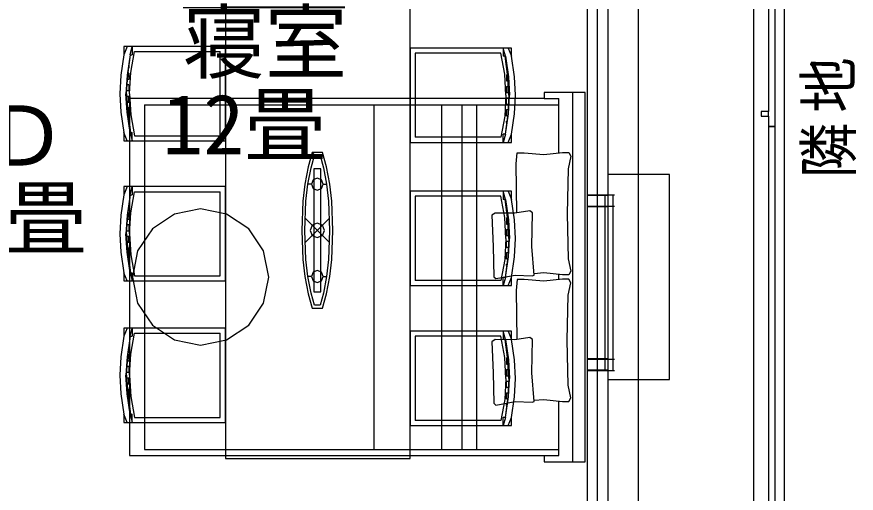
# Model space of a CAD drawing. Units: millimetres, scale not verified. Extents: x -8429 to 8779, y -6983 to 6633.
# Drawn here: x 4690 to 8779, y -2227 to 96 of the extents above; entities that cross this region are included whole.
import ezdxf
from ezdxf.enums import TextEntityAlignment as Align

# ---------------------------------------------------------------- set-up
doc = ezdxf.new("R2010")
doc.units = ezdxf.units.MM
doc.header["$LTSCALE"] = 100
for name, color, linetype in [('0-0_設備-家具1階', 7, 'Continuous'), ('0-1_間取り1階', 7, 'Continuous'), ('0-2_部屋名1階', 7, 'Continuous'), ('0-4_敷地1階', 7, 'Continuous'), ('0-5_三斜1階', 7, 'Continuous'), ('0-7_壁1階', 7, 'Continuous'), ('0-8_建具1階', 7, 'Continuous'), ('0-9_外構1階', 7, 'Continuous'), ('1-0_間取り2階', 7, 'Continuous'), ('1-1_部屋名2階', 7, 'Continuous'), ('1-3_壁2階', 7, 'Continuous'), ('1-4_建具2階', 7, 'Continuous'), ('1-6_設備-家具2階', 7, 'Continuous'), ('1-7_屋根2階', 5, 'Continuous')]:
    doc.layers.add(name, color=color, linetype=linetype)
doc.styles.add('ＭＳ ゴシック', font='')
doc.styles.get('ＭＳ ゴシック').set_extended_font_data('MS Gothic')

msp = doc.modelspace()

# ---------------------------------------------------------------- linework, layer by layer
at = {"layer": '0-0_設備-家具1階'}
for p, q in [((5228.4, -49.2), (5211.9, -89.2)), ((5241.9, -89.2), (5251.9, -49.2)), ((5251.9, -49.2), (5251.9, -89.2)), ((5263.9, -74.2), (5680.8, -74.2)), ((7069.9, -96.9), (7059.9, -56.9)), ((7059.9, -56.9), (7059.9, -96.9)), ((7083.3, -56.9), (7099.9, -96.9)), ((5241.9, -89.2), (5227.4, -189.2)), ((5230.6, -189.2), (5243.4, -89.2)), ((5243.4, -89.2), (5251.9, -89.2)), ((7068.4, -96.9), (7059.9, -96.9)), ((7081.1, -196.9), (7068.4, -96.9)), ((7069.9, -96.9), (7084.4, -196.9)), ((5236.1, -153.2), (5235.2, -153.2)), ((5236.1, -146.5), (5236.1, -153.2)), ((7075.6, -154.2), (7075.6, -160.9)), ((7075.6, -160.9), (7076.5, -160.9)), ((5227.4, -189.2), (5221.9, -279.2)), ((5225.1, -279.2), (5230.6, -189.2)), ((5236.1, -179.6), (5231.9, -179.6)), ((5236.1, -179.6), (5236.1, -209.6)), ((7075.6, -187.3), (7075.6, -217.3)), ((7075.6, -187.3), (7079.9, -187.3)), ((7086.6, -286.9), (7081.1, -196.9)), ((7084.4, -196.9), (7089.9, -286.9)), ((5236.1, -236), (5227.8, -236)), ((5236.1, -209.6), (5229.4, -209.6)), ((5236.1, -236), (5236.1, -266)), ((7075.6, -217.3), (7082.3, -217.3)), ((7075.6, -243.7), (7075.6, -273.7)), ((7075.6, -243.7), (7083.9, -243.7)), ((5227.4, -369.2), (5221.9, -279.2)), ((5225.1, -279.2), (5230.6, -369.2)), ((5236.1, -266), (5225.9, -266)), ((7075.6, -273.7), (7085.8, -273.7)), ((5236.1, -292.4), (5225.9, -292.4)), ((5236.1, -322.4), (5227.8, -322.4)), ((5236.1, -322.4), (5236.1, -292.4)), ((7075.6, -330.1), (7075.6, -300.1)), ((7075.6, -300.1), (7085.8, -300.1)), ((7086.6, -286.9), (7081.1, -376.9)), ((7084.4, -376.9), (7089.9, -286.9)), ((5236.1, -348.8), (5229.4, -348.8)), ((5236.1, -378.8), (5236.1, -348.8)), ((7075.6, -330.1), (7083.9, -330.1)), ((7075.6, -386.5), (7075.6, -356.5)), ((7075.6, -356.5), (7082.3, -356.5)), ((8352.1, -389.3), (8352.1, -365.3)), ((5241.9, -469.2), (5227.4, -369.2)), ((5230.6, -369.2), (5243.4, -469.2)), ((5236.1, -378.8), (5231.9, -378.8)), ((5236.1, -405.2), (5235.2, -405.2)), ((5236.1, -411.9), (5236.1, -405.2)), ((7081.1, -376.9), (7068.4, -476.9)), ((7069.9, -476.9), (7084.4, -376.9)), ((7075.6, -386.5), (7079.9, -386.5)), ((7075.6, -419.6), (7075.6, -412.9)), ((7075.6, -412.9), (7076.5, -412.9)), ((5228.4, -509.2), (5211.9, -469.2)), ((5241.9, -469.2), (5251.9, -509.2)), ((5243.4, -469.2), (5251.9, -469.2)), ((5251.9, -509.2), (5251.9, -469.2)), ((7069.9, -476.9), (7059.9, -516.9)), ((7059.9, -516.9), (7059.9, -476.9)), ((7068.4, -476.9), (7059.9, -476.9)), ((7083.3, -516.9), (7099.9, -476.9)), ((7047.8, -491.9), (6630.9, -491.9)), ((6140, -580.3), (6128.6, -565.3)), ((5228.4, -731.9), (5211.9, -771.9)), ((5241.9, -771.9), (5251.9, -731.9)), ((5251.9, -731.9), (5251.9, -771.9)), ((6124.8, -720.3), (6108.3, -720.3)), ((6182.8, -720.3), (6199.3, -720.3)), ((5241.9, -771.9), (5227.4, -871.9)), ((5230.6, -871.9), (5243.4, -771.9)), ((5243.4, -771.9), (5251.9, -771.9)), ((5263.9, -756.9), (5680.8, -756.9)), ((7069.9, -794.4), (7059.9, -754.4)), ((7059.9, -754.4), (7059.9, -794.4)), ((7083.3, -754.4), (7099.9, -794.4)), ((7068.4, -794.4), (7059.9, -794.4)), ((7081.1, -894.4), (7068.4, -794.4)), ((7069.9, -794.4), (7084.4, -894.4)), ((5236.1, -835.9), (5235.2, -835.9)), ((5236.1, -829.2), (5236.1, -835.9)), ((7075.6, -851.7), (7075.6, -858.4)), ((7075.6, -858.4), (7076.5, -858.4)), ((5227.4, -871.9), (5221.9, -961.9)), ((5225.1, -961.9), (5230.6, -871.9)), ((5236.1, -892.3), (5229.4, -892.3)), ((5236.1, -862.3), (5231.9, -862.3)), ((5236.1, -862.3), (5236.1, -892.3)), ((6211.8, -887.3), (6095.8, -1003.4)), ((6211.8, -1003.4), (6095.8, -887.3)), ((7075.6, -884.8), (7075.6, -914.8)), ((7075.6, -884.8), (7079.9, -884.8)), ((7086.6, -984.4), (7081.1, -894.4)), ((7084.4, -894.4), (7089.9, -984.4)), ((5236.1, -918.7), (5227.8, -918.7)), ((5236.1, -918.7), (5236.1, -948.7)), ((7075.6, -914.8), (7082.3, -914.8)), ((5227.4, -1051.9), (5221.9, -961.9)), ((5225.1, -961.9), (5230.6, -1051.9)), ((5236.1, -948.7), (5225.9, -948.7)), ((5236.1, -975.1), (5225.9, -975.1)), ((5236.1, -1005.1), (5236.1, -975.1)), ((7075.6, -941.2), (7075.6, -971.2)), ((7075.6, -941.2), (7083.9, -941.2)), ((7075.6, -971.2), (7085.8, -971.2)), ((5236.1, -1005.1), (5227.8, -1005.1)), ((7075.6, -1027.6), (7075.6, -997.6)), ((7075.6, -997.6), (7085.8, -997.6)), ((7086.6, -984.4), (7081.1, -1074.4)), ((7084.4, -1074.4), (7089.9, -984.4)), ((5241.9, -1151.9), (5227.4, -1051.9)), ((5236.1, -1031.5), (5229.4, -1031.5)), ((5230.6, -1051.9), (5243.4, -1151.9)), ((5236.1, -1061.5), (5231.9, -1061.5)), ((5236.1, -1061.5), (5236.1, -1031.5)), ((7075.6, -1027.6), (7083.9, -1027.6)), ((7075.6, -1084), (7075.6, -1054)), ((7075.6, -1054), (7082.3, -1054)), ((5236.1, -1087.9), (5235.2, -1087.9)), ((5236.1, -1094.6), (5236.1, -1087.9)), ((7081.1, -1074.4), (7068.4, -1174.4)), ((7069.9, -1174.4), (7084.4, -1074.4)), ((7075.6, -1084), (7079.9, -1084)), ((7075.6, -1117.1), (7075.6, -1110.4)), ((7075.6, -1110.4), (7076.5, -1110.4)), ((5228.4, -1191.9), (5211.9, -1151.9)), ((5241.9, -1151.9), (5251.9, -1191.9)), ((5243.4, -1151.9), (5251.9, -1151.9)), ((5251.9, -1191.9), (5251.9, -1151.9)), ((6124.8, -1170.3), (6108.3, -1170.3)), ((6182.8, -1170.3), (6199.3, -1170.3)), ((7069.9, -1174.4), (7059.9, -1214.4)), ((7059.9, -1214.4), (7059.9, -1174.4)), ((7068.4, -1174.4), (7059.9, -1174.4)), ((7083.3, -1214.4), (7099.9, -1174.4)), ((7047.8, -1189.4), (6630.9, -1189.4)), ((5228.4, -1421.9), (5211.9, -1461.9)), ((5241.9, -1461.9), (5251.9, -1421.9)), ((5251.9, -1421.9), (5251.9, -1461.9)), ((5241.9, -1461.9), (5227.4, -1561.9)), ((5230.6, -1561.9), (5243.4, -1461.9)), ((5243.4, -1461.9), (5251.9, -1461.9)), ((5263.9, -1446.9), (5680.8, -1446.9)), ((7069.9, -1476.9), (7059.9, -1436.9)), ((7059.9, -1436.9), (7059.9, -1476.9)), ((7083.3, -1436.9), (7099.9, -1476.9)), ((7068.4, -1476.9), (7059.9, -1476.9)), ((7081.1, -1576.9), (7068.4, -1476.9)), ((7069.9, -1476.9), (7084.4, -1576.9)), ((5236.1, -1552.3), (5231.9, -1552.3)), ((5236.1, -1525.9), (5235.2, -1525.9)), ((5236.1, -1519.2), (5236.1, -1525.9)), ((5236.1, -1552.3), (5236.1, -1582.3)), ((7075.6, -1534.2), (7075.6, -1540.9)), ((7075.6, -1540.9), (7076.5, -1540.9)), ((5227.4, -1561.9), (5221.9, -1651.9)), ((5225.1, -1651.9), (5230.6, -1561.9)), ((5236.1, -1582.3), (5229.4, -1582.3)), ((7075.6, -1567.3), (7075.6, -1597.3)), ((7075.6, -1567.3), (7079.9, -1567.3)), ((7086.6, -1666.9), (7081.1, -1576.9)), ((7084.4, -1576.9), (7089.9, -1666.9)), ((5236.1, -1608.7), (5227.8, -1608.7)), ((5236.1, -1608.7), (5236.1, -1638.7)), ((7075.6, -1597.3), (7082.3, -1597.3)), ((7075.6, -1623.7), (7075.6, -1653.7)), ((7075.6, -1623.7), (7083.9, -1623.7)), ((5227.4, -1741.9), (5221.9, -1651.9)), ((5225.1, -1651.9), (5230.6, -1741.9)), ((5236.1, -1638.7), (5225.9, -1638.7)), ((5236.1, -1665.1), (5225.9, -1665.1)), ((5236.1, -1695.1), (5236.1, -1665.1)), ((7075.6, -1653.7), (7085.8, -1653.7)), ((7086.6, -1666.9), (7081.1, -1756.9)), ((7084.4, -1756.9), (7089.9, -1666.9)), ((5236.1, -1695.1), (5227.8, -1695.1)), ((7075.6, -1710.1), (7075.6, -1680.1)), ((7075.6, -1680.1), (7085.8, -1680.1)), ((7075.6, -1710.1), (7083.9, -1710.1)), ((5241.9, -1841.9), (5227.4, -1741.9)), ((5236.1, -1721.5), (5229.4, -1721.5)), ((5230.6, -1741.9), (5243.4, -1841.9)), ((5236.1, -1751.5), (5231.9, -1751.5)), ((5236.1, -1751.5), (5236.1, -1721.5)), ((7081.1, -1756.9), (7068.4, -1856.9)), ((7069.9, -1856.9), (7084.4, -1756.9)), ((7075.6, -1766.5), (7075.6, -1736.5)), ((7075.6, -1736.5), (7082.3, -1736.5)), ((5236.1, -1777.9), (5235.2, -1777.9)), ((5236.1, -1784.6), (5236.1, -1777.9)), ((7075.6, -1766.5), (7079.9, -1766.5)), ((7075.6, -1799.6), (7075.6, -1792.9)), ((7075.6, -1792.9), (7076.5, -1792.9)), ((5228.4, -1881.9), (5211.9, -1841.9)), ((5241.9, -1841.9), (5251.9, -1881.9)), ((5243.4, -1841.9), (5251.9, -1841.9)), ((5251.9, -1881.9), (5251.9, -1841.9)), ((7047.8, -1871.9), (6630.9, -1871.9)), ((7069.9, -1856.9), (7059.9, -1896.9)), ((7059.9, -1896.9), (7059.9, -1856.9)), ((7068.4, -1856.9), (7059.9, -1856.9)), ((7083.3, -1896.9), (7099.9, -1856.9))]:
    msp.add_line(p, q, dxfattribs=at)
for points in [[(8316.1, -389.3), (8352.1, -389.3), (8352.1, -439.3), (8384.1, -439.3), (8384.1, 1541.2), (8352.1, 1541.2), (8352.1, -365.3), (8316.1, -365.3)], [(6605.9, 142.2), (5705.9, 142.2), (5705.9, -2057.8), (6605.9, -2057.8)], [(5191.9, -279.2), (5197.4, -369.2), (5211.9, -469.2), (5211.9, -509.2), (5705.9, -509.2), (5705.9, -49.2), (5211.9, -49.2), (5211.9, -89.2), (5197.4, -189.2)], [(7119.9, -286.9), (7114.4, -196.9), (7099.9, -96.9), (7099.9, -56.9), (6605.9, -56.9), (6605.9, -516.9), (7099.9, -516.9), (7099.9, -476.9), (7114.4, -376.9)], [(8316.1, -2369.8), (8352.1, -2369.8), (8352.1, -2419.8), (8384.1, -2419.8), (8384.1, -439.3), (8352.1, -439.3), (8352.1, -2345.8), (8316.1, -2345.8)], [(6093.1, -720.3), (6083.7, -802.7), (6078.8, -945.3), (6083.7, -1088), (6093.1, -1170.3), (6108.6, -1254.2), (6128.6, -1325.3), (6179.1, -1325.3), (6199, -1254.2), (6214.6, -1170.3), (6224, -1088), (6228.8, -945.3), (6224, -802.7), (6214.6, -720.3), (6199, -636.5), (6179.1, -565.3), (6128.6, -565.3), (6140, -580.3), (6167.7, -580.3), (6184.4, -639.9), (6199.3, -720.3), (6209, -803.8), (6213.8, -945.3), (6209, -1086.8), (6199.3, -1170.3), (6184.4, -1250.8), (6167.7, -1310.3), (6140, -1310.3), (6123.2, -1250.8), (6108.3, -1170.3), (6098.7, -1086.8), (6093.8, -945.3), (6098.7, -803.8), (6108.3, -720.3), (6123.2, -639.9), (6140, -580.3), (6128.6, -565.3), (6108.6, -636.5)], [(6170.8, -645.3), (6136.8, -645.3), (6136.8, -1245.3), (6170.8, -1245.3)], [(6182.8, -720.3), (6174.3, -699.8), (6153.8, -691.3), (6133.3, -699.8), (6124.8, -720.3), (6133.3, -740.9), (6153.8, -749.3), (6174.3, -740.9)], [(5191.9, -961.9), (5197.4, -1051.9), (5211.9, -1151.9), (5211.9, -1191.9), (5705.9, -1191.9), (5705.9, -731.9), (5211.9, -731.9), (5211.9, -771.9), (5197.4, -871.9)], [(7119.9, -984.4), (7114.4, -894.4), (7099.9, -794.4), (7099.9, -754.4), (6605.9, -754.4), (6605.9, -1214.4), (7099.9, -1214.4), (7099.9, -1174.4), (7114.4, -1074.4)], [(6188.8, -945.3), (6178.6, -920.6), (6153.8, -910.3), (6129.1, -920.6), (6118.8, -945.3), (6129.1, -970.1), (6153.8, -980.3), (6178.6, -970.1)], [(6182.8, -1170.3), (6174.3, -1149.8), (6153.8, -1141.3), (6133.3, -1149.8), (6124.8, -1170.3), (6133.3, -1190.9), (6153.8, -1199.3), (6174.3, -1190.9)], [(5191.9, -1651.9), (5197.4, -1741.9), (5211.9, -1841.9), (5211.9, -1881.9), (5705.9, -1881.9), (5705.9, -1421.9), (5211.9, -1421.9), (5211.9, -1461.9), (5197.4, -1561.9)], [(7119.9, -1666.9), (7114.4, -1576.9), (7099.9, -1476.9), (7099.9, -1436.9), (6605.9, -1436.9), (6605.9, -1896.9), (7099.9, -1896.9), (7099.9, -1856.9), (7114.4, -1756.9)]]:
    msp.add_lwpolyline(points, close=True, dxfattribs=at)
for points in [[(5239.4, -279.2), (5244.8, -176.7), (5263.9, -74.2)], [(5263.9, -484.2), (5680.8, -484.2), (5680.8, -74.2)], [(7047.8, -81.9), (6630.9, -81.9), (6630.9, -491.9)], [(7072.3, -286.9), (7066.9, -184.4), (7047.8, -81.9)], [(5239.4, -279.2), (5244.8, -381.7), (5263.9, -484.2)], [(7072.3, -286.9), (7066.9, -389.4), (7047.8, -491.9)], [(5239.4, -961.9), (5244.8, -859.4), (5263.9, -756.9)], [(5263.9, -1166.9), (5680.8, -1166.9), (5680.8, -756.9)], [(7047.8, -779.4), (6630.9, -779.4), (6630.9, -1189.4)], [(7072.3, -984.4), (7066.9, -881.9), (7047.8, -779.4)], [(5239.4, -961.9), (5244.8, -1064.4), (5263.9, -1166.9)], [(7072.3, -984.4), (7066.9, -1086.9), (7047.8, -1189.4)], [(5239.4, -1651.9), (5244.8, -1549.4), (5263.9, -1446.9)], [(5263.9, -1856.9), (5680.8, -1856.9), (5680.8, -1446.9)], [(7047.8, -1461.9), (6630.9, -1461.9), (6630.9, -1871.9)], [(7072.3, -1666.9), (7066.9, -1564.4), (7047.8, -1461.9)], [(5239.4, -1651.9), (5244.8, -1754.4), (5263.9, -1856.9)], [(7072.3, -1666.9), (7066.9, -1769.4), (7047.8, -1871.9)]]:
    msp.add_lwpolyline(points, dxfattribs=at)
at = {"layer": '0-1_間取り1階'}
msp.add_lwpolyline([(1148.8, -3902.8), (7518.8, -3902.8), (7518.8, -2992.8), (7518.8, 192.2), (4868.8, 192.2), (4868.8, 2467.2), (2058.8, 2467.2), (2058.8, 647.2), (1148.8, 647.2), (1148.8, -2992.8)], close=True, dxfattribs=at)
at = {"layer": '0-4_敷地1階'}
msp.add_lwpolyline([(-7723.7, -6632.8), (8428.8, -6632.8), (8428.8, 5652.2), (-7723.7, 5652.2)], close=True, dxfattribs=at)
at = {"layer": '0-7_壁1階'}
for points in [[(7569.8, 1010.2), (7467.8, 1010.2), (7467.8, 243.2), (4919.8, 243.2), (4919.8, 951.2), (4817.8, 951.2), (4817.8, 243.2), (4819.2, 141.2), (7467.8, 141.2), (7467.8, -773.8), (7569.8, -773.8), (7569.8, 142.6), (7569.8, 244.6)], [(7569.8, -1571.8), (7467.8, -1571.8), (7467.8, -2993.8), (7467.8, -3851.8), (6542.8, -3851.8), (6542.8, -3953.8), (7569.8, -3952.4), (7569.8, -2993.8)]]:
    msp.add_lwpolyline(points, close=True, dxfattribs=at)
at = {"layer": '0-8_建具1階'}
for p, q in [((7468.8, -772.8), (7468.8, -1572.8)), ((7468.8, -772.8), (7601.8, -772.8)), ((7553.8, -772.8), (7553.8, -1572.8)), ((7593.8, -772.8), (7593.8, -1572.8)), ((7468.8, -1572.8), (7601.8, -1572.8))]:
    msp.add_line(p, q, dxfattribs=at)
at = {"layer": '0-9_外構1階'}
msp.add_lwpolyline([(8428.8, -6632.8), (8428.8, 5502.2), (8278.8, 5502.2), (8278.8, -6632.8)], close=True, dxfattribs=at)
at = {"layer": '1-0_間取り2階'}
msp.add_lwpolyline([(3878.8, -2992.8), (7518.8, -2992.8), (7518.8, 2467.2), (3878.8, 2467.2)], close=True, dxfattribs=at)
at = {"layer": '1-3_壁2階'}
msp.add_lwpolyline([(7569.8, 1558.2), (7467.8, 1558.2), (7467.8, 698.2), (4839.8, 698.2), (4839.8, 1558.2), (4737.8, 1558.2), (4737.8, 696.2), (4737.8, 596.2), (7467.8, 596.2), (7467.8, -828.8), (7569.8, -828.8)], close=True, dxfattribs=at)
msp.add_lwpolyline([(7569.8, -3041.8), (7569.8, -1626.8), (7467.8, -1626.8), (7467.8, -2941.8)], dxfattribs=at)
at = {"layer": '1-4_建具2階'}
for p, q in [((7468.8, -827.8), (7468.8, -1627.8)), ((7468.8, -827.8), (7601.8, -827.8)), ((7553.8, -827.8), (7553.8, -1627.8)), ((7593.8, -827.8), (7593.8, -1627.8)), ((7468.8, -1627.8), (7601.8, -1627.8))]:
    msp.add_line(p, q, dxfattribs=at)
at = {"layer": '1-6_設備-家具2階'}
for p, q in [((7398.8, -2072.8), (7398.8, -272.8)), ((7258.8, -302.8), (7330.9, -302.8)), ((7330.9, -568.3), (7330.9, -302.8)), ((5312.8, -332.8), (5312.8, -2012.8)), ((5312.8, -332.8), (7330.9, -332.8)), ((6429.4, -332.8), (6429.4, -2012.8)), ((6759.5, -332.8), (6759.5, -2012.8)), ((6857.5, -332.8), (6857.5, -2012.8)), ((6929.9, -332.8), (6929.9, -2012.8)), ((7330.9, -1184.7), (7330.9, -1161)), ((7330.9, -2042.8), (7330.9, -1777.3)), ((5312.8, -2012.8), (7330.9, -2012.8)), ((7258.8, -2042.8), (7330.9, -2042.8))]:
    msp.add_line(p, q, dxfattribs=at)
for points in [[(7458.8, -272.8), (7258.8, -272.8), (7258.8, -302.8), (5238.8, -302.8), (5238.8, -2042.8), (7258.8, -2042.8), (7258.8, -2072.8), (7458.8, -2072.8)], [(5585.1, -840.8), (5458, -866.1), (5350.3, -938.1), (5278.4, -1045.8), (5253.1, -1172.8), (5278.4, -1299.9), (5350.3, -1407.6), (5458, -1479.6), (5585.1, -1504.8), (5712.1, -1479.6), (5819.8, -1407.6), (5891.8, -1299.9), (5917.1, -1172.8), (5891.8, -1045.8), (5819.8, -938.1), (5712.1, -866.1)], [(7189.5, -850.8), (7116.7, -862.1), (7019.4, -861.1), (7004, -871.9), (7011.2, -1023.6), (7014.2, -1171.7), (7022.9, -1180.4), (7117.7, -1163.5), (7200.6, -1166.8), (7210.6, -1163.2), (7198.1, -1024.2), (7202.3, -860.6)], [(7189.5, -1467.2), (7116.7, -1478.5), (7019.4, -1477.4), (7004, -1488.2), (7011.2, -1639.9), (7014.2, -1788.1), (7022.9, -1796.8), (7117.7, -1779.9), (7200.6, -1783.1), (7210.6, -1779.6), (7198.1, -1640.6), (7202.3, -1476.9)]]:
    msp.add_lwpolyline(points, close=True, dxfattribs=at)
for points in [[(7126.3, -860.6), (7122.2, -621.5), (7127.4, -567.9), (7161.1, -567.9), (7258, -576.2), (7347.6, -566.6), (7379.6, -566.6), (7388.5, -584.5), (7376, -645.5), (7370.5, -864.7), (7376, -1083.8), (7388.5, -1144.9), (7379.6, -1162.8), (7347.6, -1162.8), (7258, -1153.2), (7210.1, -1157.3)], [(7210.1, -1773.6), (7258, -1769.5), (7347.6, -1779.1), (7379.6, -1779.1), (7388.5, -1761.2), (7376, -1700.2), (7370.5, -1481), (7376, -1261.9), (7388.5, -1200.8), (7379.6, -1182.9), (7347.6, -1182.9), (7258, -1192.5), (7161.1, -1184.2), (7127.4, -1184.2), (7122.2, -1237.9), (7126.3, -1477)]]:
    msp.add_lwpolyline(points, dxfattribs=at)
at = {"layer": '1-7_屋根2階'}
for points in [[(-1781.2, -3742.8), (7718.8, -3742.8), (7718.8, 647.2), (-1781.2, 647.2)], [(7868.8, -1672.8), (7868.8, -672.8), (7568.8, -672.8), (7568.8, -1672.8)]]:
    msp.add_lwpolyline(points, close=True, dxfattribs=at)

# ---------------------------------------------------------------- texts
at = {"layer": '0-2_部屋名1階', "style": 'ＭＳ ゴシック'}
for s, p in [('ＬＤ', (4133.8, -717.8)), ('19.8畳', (3833.8, -1117.8))]:
    msp.add_text(s, height=293.3, dxfattribs=at).set_placement(p, align=Align.BOTTOM_LEFT)
at = {"layer": '0-5_三斜1階', "insert": (8778.8, -690.3), "char_height": 219.9, "attachment_point": 7, "rotation": 90, "style": 'ＭＳ ゴシック'}
msp.add_mtext('\\T1.18;\\W0.9;隣地', dxfattribs=at)
at = {"layer": '1-1_部屋名2階', "style": 'ＭＳ ゴシック'}
for s, p in [('寝室', (5498.8, -262.8)), ('12畳', (5398.8, -662.8))]:
    msp.add_text(s, height=293.3, dxfattribs=at).set_placement(p, align=Align.BOTTOM_LEFT)

doc.saveas('drawing.dxf')
